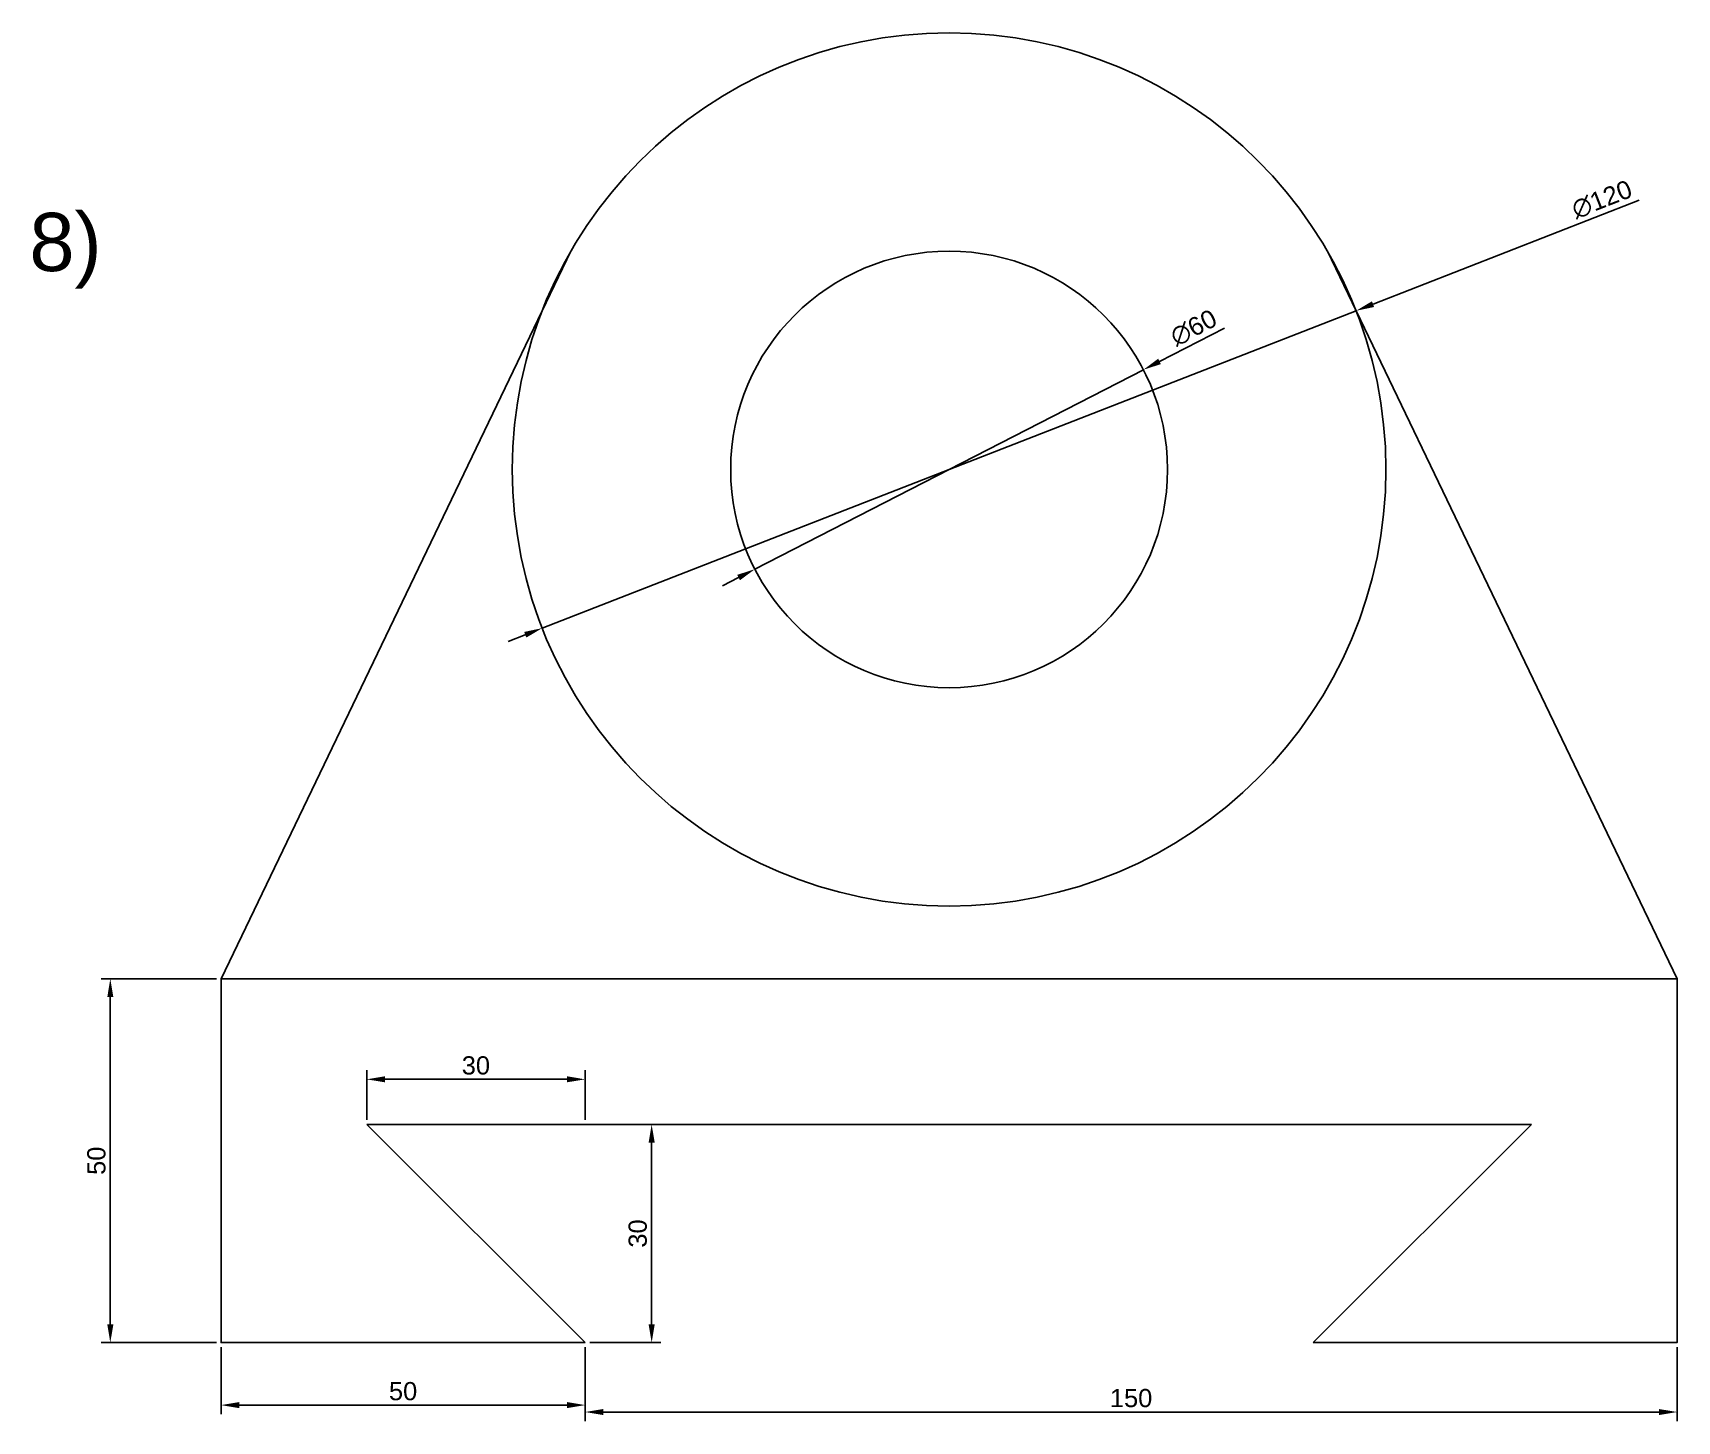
# Model space of a CAD drawing. Header units: millimetres. Extents: x 2488 to 2714, y 1492 to 1683.
import ezdxf

# ---------------------------------------------------------------- set-up
doc = ezdxf.new("R2010")
doc.units = ezdxf.units.MM
doc.styles.get("Standard").update_dxf_attribs({"font": 'arial.ttf'})
doc.dimstyles.new('ISO-25', dxfattribs={"dimtxt": 2.5, "dimasz": 2.5, "dimexe": 1.25, "dimexo": 0.625, "dimtad": 1, "dimtxsty": 'Standard', "dimcen": 2.5, "dimadec": 0, "dimazin": 0, "dimtfac": 1, "dimtmove": 0, "dimatfit": 3, "dimfxl": 1, "dimarcsym": 0})

# ---------------------------------------------------------------- blocks, each defined once
blk = doc.blocks.new('*D1')
at = {"color": 0, "lineweight": -2, "transparency": 16777216}
for p, q in [((2651.47, 1642.6), (2642.54, 1638.01)), ((2586.95, 1609.46), (2640.32, 1636.87)), ((2584.72, 1608.31), (2582.5, 1607.17))]:
    blk.add_line(p, q, dxfattribs=at)
at = {"color": 0, "transparency": 16777216}
for points in [[(2642.35, 1638.38), (2642.73, 1637.64), (2640.32, 1636.87)], [(2584.53, 1608.68), (2584.91, 1607.94), (2586.95, 1609.46)]]:
    blk.add_solid(points, dxfattribs=at)
at = {"layer": 'Defpoints', "color": 0, "transparency": 16777216}
for p in [(2640.32, 1636.87), (2586.95, 1609.46)]:
    blk.add_point(p, dxfattribs=at)
at = {"color": 0, "transparency": 16777216, "insert": (2647.22, 1642.63), "char_height": 2.5, "attachment_point": 5, "rotation": 27.1884}
blk.add_mtext('∅60', dxfattribs=at)
blk = doc.blocks.new('*D2')
at = {"color": 0, "lineweight": -2, "transparency": 16777216}
for p, q in [((2708.44, 1660.15), (2671.86, 1645.88)), ((2557.74, 1601.36), (2669.53, 1644.97)), ((2555.41, 1600.45), (2553.08, 1599.54))]:
    blk.add_line(p, q, dxfattribs=at)
at = {"color": 0, "transparency": 16777216}
for points in [[(2671.71, 1646.27), (2672.01, 1645.49), (2669.53, 1644.97)], [(2555.26, 1600.83), (2555.56, 1600.06), (2557.74, 1601.36)]]:
    blk.add_solid(points, dxfattribs=at)
at = {"layer": 'Defpoints', "color": 0, "transparency": 16777216}
for p in [(2669.53, 1644.97), (2557.74, 1601.36)]:
    blk.add_point(p, dxfattribs=at)
at = {"color": 0, "transparency": 16777216, "insert": (2703.3, 1660.26), "char_height": 2.5, "attachment_point": 5, "rotation": 21.3135}
blk.add_mtext('∅120', dxfattribs=at)
blk = doc.blocks.new('*D3')
at = {"color": 0, "lineweight": -2, "transparency": 16777216}
for p, q in [((2564.26, 1533.16), (2574.02, 1533.16)), ((2572.77, 1505.66), (2572.77, 1530.66)), ((2564.26, 1503.16), (2574.02, 1503.16))]:
    blk.add_line(p, q, dxfattribs=at)
at = {"color": 0, "transparency": 16777216}
for points in [[(2572.36, 1530.66), (2573.19, 1530.66), (2572.77, 1533.16)], [(2572.36, 1505.66), (2573.19, 1505.66), (2572.77, 1503.16)]]:
    blk.add_solid(points, dxfattribs=at)
at = {"layer": 'Defpoints', "color": 0, "transparency": 16777216}
for p in [(2563.63, 1533.16), (2572.77, 1533.16), (2563.63, 1503.16)]:
    blk.add_point(p, dxfattribs=at)
at = {"color": 0, "transparency": 16777216, "insert": (2570.87, 1518.16), "char_height": 2.5, "attachment_point": 5, "rotation": 90}
blk.add_mtext('30', dxfattribs=at)
blk = doc.blocks.new('*D4')
at = {"color": 0, "lineweight": -2, "transparency": 16777216}
for p, q in [((2533.63, 1533.79), (2533.63, 1540.6)), ((2563.63, 1533.79), (2563.63, 1540.6)), ((2536.13, 1539.35), (2561.13, 1539.35))]:
    blk.add_line(p, q, dxfattribs=at)
at = {"color": 0, "transparency": 16777216}
for points in [[(2536.13, 1539.77), (2536.13, 1538.94), (2533.63, 1539.35)], [(2561.13, 1539.77), (2561.13, 1538.94), (2563.63, 1539.35)]]:
    blk.add_solid(points, dxfattribs=at)
at = {"layer": 'Defpoints', "color": 0, "transparency": 16777216}
for p in [(2563.63, 1539.35), (2533.63, 1533.16), (2563.63, 1533.16)]:
    blk.add_point(p, dxfattribs=at)
at = {"color": 0, "transparency": 16777216, "insert": (2548.63, 1541.25), "char_height": 2.5, "attachment_point": 5}
blk.add_mtext('30', dxfattribs=at)
blk = doc.blocks.new('*D5')
at = {"color": 0, "lineweight": -2, "transparency": 16777216}
for p, q in [((2513.01, 1553.16), (2497.16, 1553.16)), ((2498.41, 1505.66), (2498.41, 1550.66)), ((2513.01, 1503.16), (2497.16, 1503.16))]:
    blk.add_line(p, q, dxfattribs=at)
at = {"color": 0, "transparency": 16777216}
for points in [[(2498, 1550.66), (2498.83, 1550.66), (2498.41, 1553.16)], [(2498, 1505.66), (2498.83, 1505.66), (2498.41, 1503.16)]]:
    blk.add_solid(points, dxfattribs=at)
at = {"layer": 'Defpoints', "color": 0, "transparency": 16777216}
for p in [(2498.41, 1553.16), (2513.63, 1553.16), (2513.63, 1503.16)]:
    blk.add_point(p, dxfattribs=at)
at = {"color": 0, "transparency": 16777216, "insert": (2496.51, 1528.16), "char_height": 2.5, "attachment_point": 5, "rotation": 90}
blk.add_mtext('50', dxfattribs=at)
blk = doc.blocks.new('*D6')
at = {"color": 0, "lineweight": -2, "transparency": 16777216}
for p, q in [((2513.63, 1502.54), (2513.63, 1493.33)), ((2563.63, 1502.54), (2563.63, 1493.33)), ((2516.13, 1494.58), (2561.13, 1494.58))]:
    blk.add_line(p, q, dxfattribs=at)
at = {"color": 0, "transparency": 16777216}
for points in [[(2516.13, 1495), (2516.13, 1494.16), (2513.63, 1494.58)], [(2561.13, 1495), (2561.13, 1494.16), (2563.63, 1494.58)]]:
    blk.add_solid(points, dxfattribs=at)
at = {"layer": 'Defpoints', "color": 0, "transparency": 16777216}
for p in [(2513.63, 1503.16), (2563.63, 1503.16), (2563.63, 1494.58)]:
    blk.add_point(p, dxfattribs=at)
at = {"color": 0, "transparency": 16777216, "insert": (2538.63, 1496.48), "char_height": 2.5, "attachment_point": 5}
blk.add_mtext('50', dxfattribs=at)
blk = doc.blocks.new('*D7')
at = {"color": 0, "lineweight": -2, "transparency": 16777216}
for p, q in [((2563.63, 1502.54), (2563.63, 1492.38)), ((2713.63, 1502.54), (2713.63, 1492.38)), ((2566.13, 1493.63), (2711.13, 1493.63))]:
    blk.add_line(p, q, dxfattribs=at)
at = {"color": 0, "transparency": 16777216}
for points in [[(2566.13, 1494.04), (2566.13, 1493.21), (2563.63, 1493.63)], [(2711.13, 1494.04), (2711.13, 1493.21), (2713.63, 1493.63)]]:
    blk.add_solid(points, dxfattribs=at)
at = {"layer": 'Defpoints', "color": 0, "transparency": 16777216}
for p in [(2563.63, 1503.16), (2713.63, 1503.16), (2713.63, 1493.63)]:
    blk.add_point(p, dxfattribs=at)
at = {"color": 0, "transparency": 16777216, "insert": (2638.63, 1495.53), "char_height": 2.5, "attachment_point": 5}
blk.add_mtext('150', dxfattribs=at)

msp = doc.modelspace()

# ---------------------------------------------------------------- linework, layer by layer
for p, q in [((2561.671, 1653.163), (2513.632, 1553.163)), ((2665.594, 1653.163), (2713.632, 1553.163)), ((2563.632, 1533.163), (2533.632, 1533.163)), ((2533.632, 1533.163), (2563.632, 1503.163)), ((2563.632, 1533.163), (2663.632, 1533.163)), ((2663.632, 1533.163), (2693.632, 1533.163)), ((2693.632, 1533.163), (2663.632, 1503.163)), ((2513.632, 1503.163), (2563.632, 1503.163)), ((2713.632, 1503.163), (2663.632, 1503.163))]:
    msp.add_line(p, q)
msp.add_lwpolyline([(2663.632, 1503.163), (2713.632, 1503.163), (2713.632, 1553.163), (2513.632, 1553.163), (2513.632, 1503.163), (2563.632, 1503.163)])
for radius in [60, 30]:
    msp.add_circle((2613.632, 1623.163), radius)

# ---------------------------------------------------------------- texts
at = {"insert": (2487.291, 1658.428), "char_height": 8, "attachment_point": 1}
msp.add_mtext_dynamic_manual_height_columns('8)', width=32.73158, gutter_width=12.5, heights=[0], dxfattribs=at)

# ---------------------------------------------------------------- dimensions: what is measured, and where the dimension line sits
dim = msp.add_diameter_dim_2p(p1=(2557.736, 1601.355), p2=(2669.529, 1644.972), dimstyle='ISO-25')
dim.commit()
dim.dimension.update_dxf_attribs({"geometry": '*D2', "text_midpoint": (2704.019, 1658.428), "dimtype": 163})
dim = msp.add_diameter_dim_2p(p1=(2586.947, 1609.456), p2=(2640.317, 1636.871), dimstyle='ISO-25')
dim.commit()
dim.dimension.update_dxf_attribs({"geometry": '*D1', "text_midpoint": (2648.12, 1640.879)})
for base, p1, p2, picture, middle in [((2498.413, 1553.163), (2513.632, 1503.163), (2513.632, 1553.163), '*D5', (2496.512, 1528.163)), ((2572.774, 1533.163), (2563.632, 1503.163), (2563.632, 1533.163), '*D3', (2570.872, 1518.163))]:
    dim = msp.add_linear_dim(base=base, p1=p1, p2=p2, angle=90, dimstyle='ISO-25')
    dim.commit()
    dim.dimension.update_dxf_attribs({"geometry": picture, "text_midpoint": middle})
for base, p1, p2, picture, middle in [((2563.632, 1539.352), (2533.632, 1533.163), (2563.632, 1533.163), '*D4', (2548.632, 1541.254)), ((2563.632, 1494.579), (2513.632, 1503.163), (2563.632, 1503.163), '*D6', (2538.632, 1496.481)), ((2713.632, 1493.627), (2563.632, 1503.163), (2713.632, 1503.163), '*D7', (2638.632, 1495.528))]:
    dim = msp.add_linear_dim(base=base, p1=p1, p2=p2, dimstyle='ISO-25')
    dim.commit()
    dim.dimension.update_dxf_attribs({"geometry": picture, "text_midpoint": middle})

doc.saveas('drawing.dxf')
